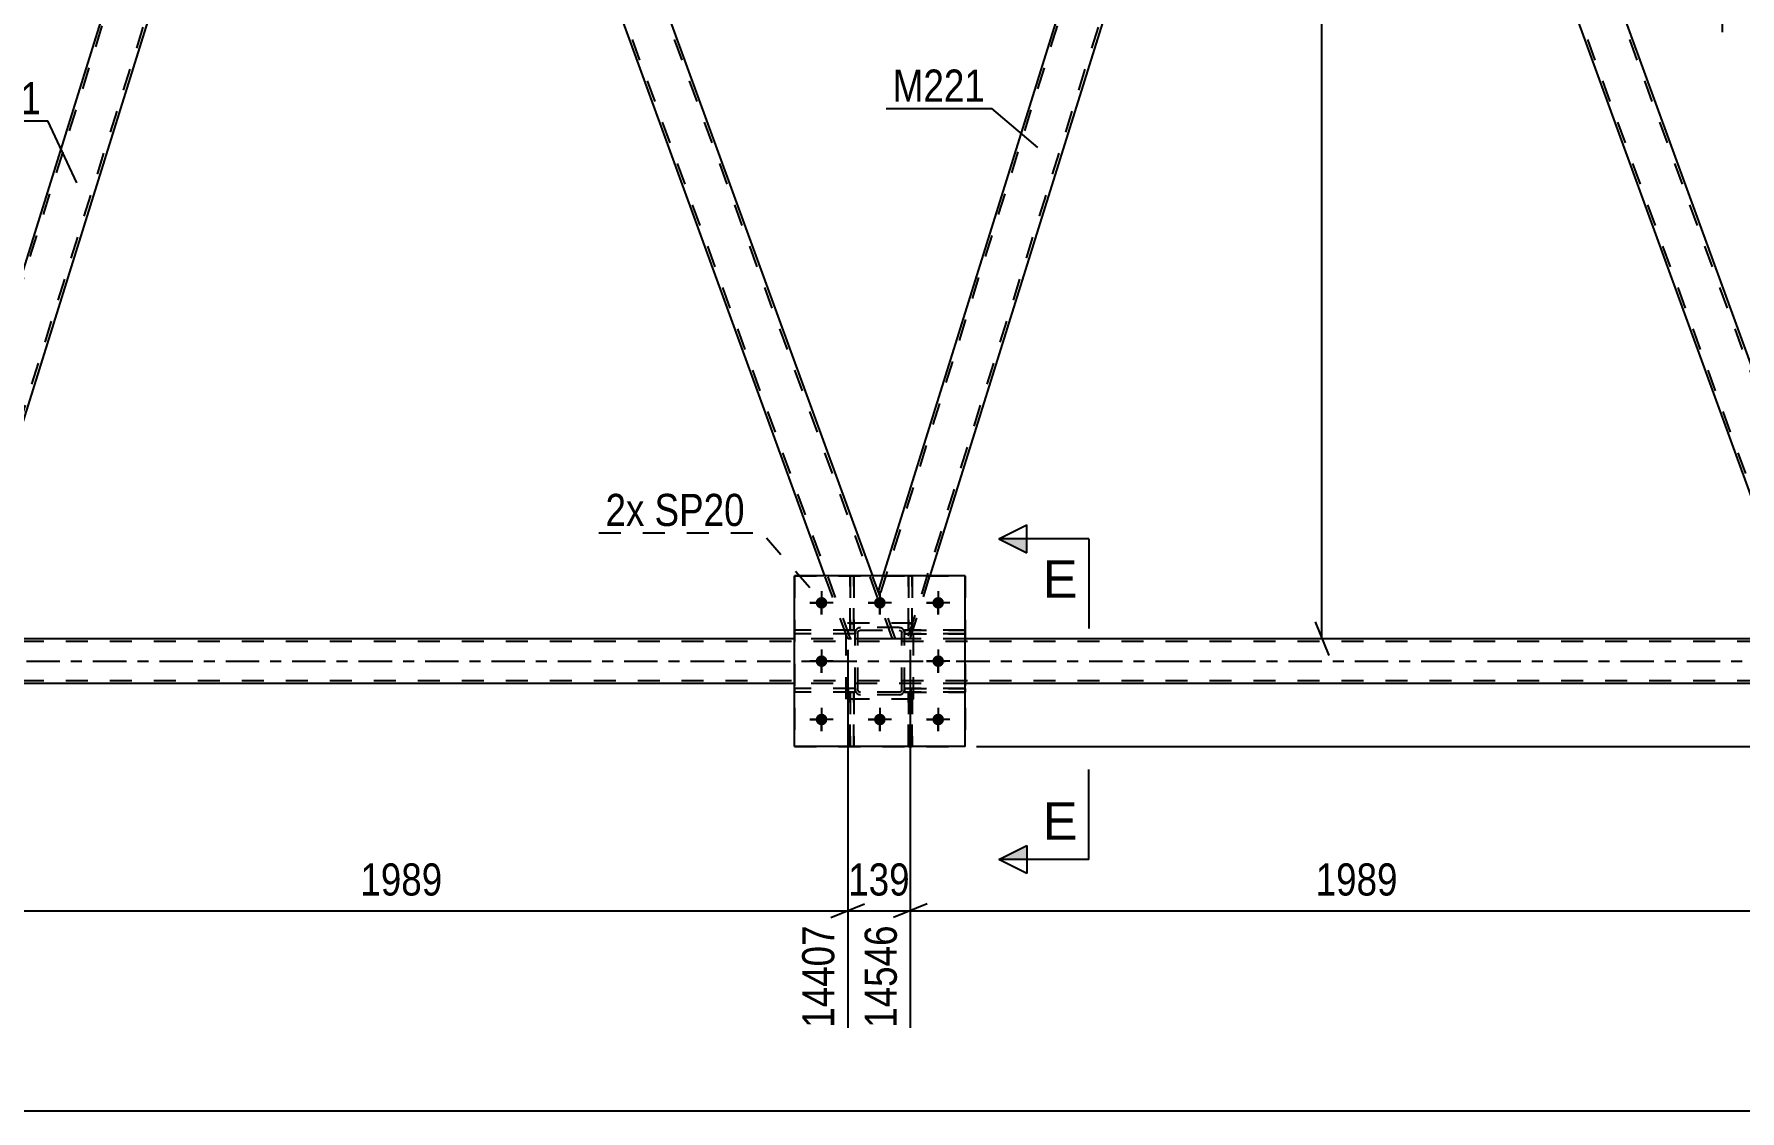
# Model space of a CAD drawing. Header units: millimetres. Extents: x 0 to 841, y 0 to 594.
# Drawn here: x 597.3 to 749.3, y 257.8 to 353.8 of the extents above; entities that cross this region are included whole.
import ezdxf

# ---------------------------------------------------------------- set-up
doc = ezdxf.new("R2010")
doc.units = ezdxf.units.MM
doc.linetypes.add('DXK_LINE_DOT2', pattern=[3.9198, 1.9599, -1.9599])
doc.linetypes.add('DXK_LINE_DOT3', pattern=[5.9187, 2.979, -0.9799, 0.9799, -0.9799])
doc.styles.add('Arial', font='ARIAL.TTF', dxfattribs={"height": 0.2})
doc.styles.add('Arial Narrow', font='ARIALN.TTF', dxfattribs={"height": 0.2})

# ---------------------------------------------------------------- blocks, each defined once
blk = doc.blocks.new('Part-122568519-5179 - 5055')
at = {"color": 7, "linetype": 'DXK_LINE_DOT2'}
for p, q in [((675.23, 300.65), (675.23, 305.5)), ((675.23, 305.5), (675.55, 305.5)), ((675.55, 305.5), (675.55, 300.65)), ((675.23, 301.25), (675.55, 301.25)), ((675.55, 300.65), (675.23, 300.65))]:
    blk.add_line(p, q, dxfattribs=at)
blk = doc.blocks.new('Part-122568519-5220 - 5055')
at = {"color": 7, "linetype": 'DXK_LINE_DOT2'}
for p, q in [((774.57, 299.66), (93.54, 299.66)), ((680.28, 299.9), (665.08, 299.9)), ((774.57, 296.14), (93.54, 296.14)), ((680.28, 295.9), (665.08, 295.9))]:
    blk.add_line(p, q, dxfattribs=at)
at = {"color": 2, "linetype": 'Continuous'}
for p, q in [((665.08, 299.9), (590.26, 299.9)), ((754.95, 299.9), (680.28, 299.9)), ((665.08, 295.9), (510.01, 295.9)), ((774.57, 295.9), (680.28, 295.9))]:
    blk.add_line(p, q, dxfattribs=at)
at = {"color": 7, "linetype": 'DXK_LINE_DOT3'}
blk.add_line((93.54, 297.9), (774.57, 297.9), dxfattribs=at)
blk = doc.blocks.new('Part-122568519-5103 - 5055')
at = {"color": 7, "linetype": 'DXK_LINE_DOT2'}
for p, q in [((670.48, 300.66), (665.08, 300.66)), ((665.08, 300.66), (665.08, 300.34)), ((670.48, 300.34), (665.08, 300.34)), ((669.88, 300.34), (669.88, 300.66)), ((670.48, 300.34), (670.48, 300.66))]:
    blk.add_line(p, q, dxfattribs=at)
blk = doc.blocks.new('Part-122568519-5108 - 5055')
at = {"color": 7, "linetype": 'DXK_LINE_DOT2'}
for p, q in [((674.88, 295.14), (674.88, 295.46)), ((674.88, 295.46), (680.28, 295.46)), ((680.28, 295.14), (674.88, 295.14)), ((675.48, 295.14), (675.48, 295.46)), ((680.28, 295.46), (680.28, 295.14))]:
    blk.add_line(p, q, dxfattribs=at)
blk = doc.blocks.new('Part-122568519-5113 - 5055')
at = {"color": 7, "linetype": 'DXK_LINE_DOT2'}
for p, q in [((665.08, 305.5), (680.28, 305.5)), ((665.08, 305.5), (665.08, 290.3)), ((680.28, 305.5), (680.28, 290.3)), ((665.08, 290.3), (680.28, 290.3))]:
    blk.add_line(p, q, dxfattribs=at)
blk = doc.blocks.new('Bolt-122568519-5223 - 5055')
at = {"color": 1, "linetype": 'Continuous'}
for p, q in [((667.48, 304.14), (667.48, 303.44)), ((672.68, 304.14), (672.68, 303.44)), ((677.88, 304.14), (677.88, 303.44)), ((666.44, 303.1), (667.13, 303.1)), ((667.48, 302.06), (667.48, 302.75)), ((668.52, 303.1), (667.82, 303.1)), ((671.64, 303.1), (672.33, 303.1)), ((672.68, 302.06), (672.68, 302.75)), ((673.72, 303.1), (673.02, 303.1)), ((676.84, 303.1), (677.53, 303.1)), ((677.88, 302.06), (677.88, 302.75)), ((678.92, 303.1), (678.22, 303.1)), ((667.48, 298.94), (667.48, 298.24)), ((677.88, 298.94), (677.88, 298.24)), ((666.44, 297.9), (667.13, 297.9)), ((667.48, 296.86), (667.48, 297.55)), ((668.52, 297.9), (667.82, 297.9)), ((676.84, 297.9), (677.53, 297.9)), ((677.88, 296.86), (677.88, 297.55)), ((678.92, 297.9), (678.22, 297.9)), ((667.48, 293.74), (667.48, 293.04)), ((672.68, 293.74), (672.68, 293.04)), ((677.88, 293.74), (677.88, 293.04)), ((666.44, 292.7), (667.13, 292.7)), ((667.48, 291.66), (667.48, 292.35)), ((668.52, 292.7), (667.82, 292.7)), ((671.64, 292.7), (672.33, 292.7)), ((672.68, 291.66), (672.68, 292.35)), ((673.72, 292.7), (673.02, 292.7)), ((676.84, 292.7), (677.53, 292.7)), ((677.88, 291.66), (677.88, 292.35)), ((678.92, 292.7), (678.22, 292.7))]:
    blk.add_line(p, q, dxfattribs=at)
blk = doc.blocks.new('Part-122568519-5227 - 5055')
at = {"color": 7, "linetype": 'DXK_LINE_DOT2'}
for p, q in [((670.35, 295.13), (670.03, 295.13)), ((670.03, 295.13), (670.03, 290.3)), ((670.35, 290.3), (670.35, 295.13)), ((670.03, 294.53), (670.35, 294.53)), ((670.03, 290.3), (670.35, 290.3))]:
    blk.add_line(p, q, dxfattribs=at)
blk = doc.blocks.new('Part-122568519-5170 - 5055')
at = {"color": 7, "linetype": 'DXK_LINE_DOT2'}
for p, q in [((670.03, 290.3), (670.03, 295.13)), ((670.03, 295.13), (670.35, 295.13)), ((670.35, 295.13), (670.35, 290.3)), ((670.03, 294.53), (670.35, 294.53)), ((670.35, 290.3), (670.03, 290.3))]:
    blk.add_line(p, q, dxfattribs=at)
blk = doc.blocks.new('Part-122568519-5173 - 5055')
at = {"color": 7, "linetype": 'DXK_LINE_DOT2'}
for p, q in [((675.23, 290.3), (675.23, 295.13)), ((675.23, 295.13), (675.55, 295.13)), ((675.55, 295.13), (675.55, 290.3)), ((675.23, 294.53), (675.55, 294.53)), ((675.55, 290.3), (675.23, 290.3))]:
    blk.add_line(p, q, dxfattribs=at)
blk = doc.blocks.new('Part-122568519-5176 - 5055')
at = {"color": 7, "linetype": 'DXK_LINE_DOT2'}
for p, q in [((670.03, 300.65), (670.03, 305.5)), ((670.03, 305.5), (670.35, 305.5)), ((670.35, 305.5), (670.35, 300.65)), ((670.03, 301.25), (670.35, 301.25)), ((670.35, 300.65), (670.03, 300.65))]:
    blk.add_line(p, q, dxfattribs=at)
blk = doc.blocks.new('Bolt-122568519-5224 - 5055')
at = {"linetype": 'Continuous'}
for points in [[(668, 303.1, -1), (666.96, 303.1, -1)], [(673.2, 303.1, -1), (672.16, 303.1, -1)], [(678.4, 303.1, -1), (677.36, 303.1, -1)], [(668, 297.9, -1), (666.96, 297.9, -1)], [(678.4, 297.9, -1), (677.36, 297.9, -1)], [(668, 292.7, -1), (666.96, 292.7, -1)], [(673.2, 292.7, -1), (672.16, 292.7, -1)], [(678.4, 292.7, -1), (677.36, 292.7, -1)]]:
    blk.add_hatch(color=1, dxfattribs=at).paths.add_polyline_path(points)
at = {"color": 1, "linetype": 'Continuous'}
for p, q in [((667.48, 304.14), (667.48, 302.06)), ((672.68, 304.14), (672.68, 302.06)), ((677.88, 304.14), (677.88, 302.06)), ((668.52, 303.1), (666.44, 303.1)), ((673.72, 303.1), (671.64, 303.1)), ((678.92, 303.1), (676.84, 303.1)), ((667.48, 298.94), (667.48, 296.86)), ((677.88, 298.94), (677.88, 296.86)), ((668.52, 297.9), (666.44, 297.9)), ((678.92, 297.9), (676.84, 297.9)), ((667.48, 293.74), (667.48, 291.66)), ((672.68, 293.74), (672.68, 291.66)), ((677.88, 293.74), (677.88, 291.66)), ((668.52, 292.7), (666.44, 292.7)), ((673.72, 292.7), (671.64, 292.7)), ((678.92, 292.7), (676.84, 292.7))]:
    blk.add_line(p, q, dxfattribs=at)
blk = doc.blocks.new('Part-122568519-5248 - 5055')
at = {"color": 2, "linetype": 'Continuous'}
for p, q in [((624.06, 421.78), (587.39, 304.15)), ((625.56, 421.5), (626.96, 417.65)), ((626.96, 417.65), (590.26, 299.9)), ((588.94, 299.9), (587.39, 304.15)), ((588.94, 299.9), (590.26, 299.9))]:
    blk.add_line(p, q, dxfattribs=at)
at = {"color": 7, "linetype": 'DXK_LINE_DOT2'}
for p, q in [((624.35, 421.9), (587.53, 303.78)), ((624.1, 421.9), (624.06, 421.78)), ((625.41, 421.9), (624.1, 421.9)), ((625.56, 421.5), (625.41, 421.9)), ((626.83, 418.02), (590.01, 299.9)), ((589.95, 299.9), (589.99, 299.9)), ((589.99, 299.9), (589.95, 299.9)), ((590.01, 299.9), (589.99, 299.9)), ((589.99, 299.9), (590.01, 299.9))]:
    blk.add_line(p, q, dxfattribs=at)
blk = doc.blocks.new('Part-122568519-5434 - 5055')
at = {"color": 7, "linetype": 'DXK_LINE_DOT2'}
for p, q in [((674.88, 300.34), (674.88, 300.66)), ((674.88, 300.66), (680.28, 300.66)), ((680.28, 300.34), (674.88, 300.34)), ((675.48, 300.34), (675.48, 300.66)), ((680.28, 300.66), (680.28, 300.34))]:
    blk.add_line(p, q, dxfattribs=at)
blk = doc.blocks.new('Part-122568519-5253 - 5055')
at = {"color": 7, "linetype": 'DXK_LINE_DOT2'}
for p, q in [((710.55, 421.9), (714.81, 421.9)), ((712.1, 417.65), (710.55, 421.9)), ((755.21, 299.9), (710.8, 421.9)), ((758.95, 299.9), (714.55, 421.9)), ((714.81, 421.9), (714.95, 421.5)), ((758.89, 299.9), (759.06, 299.9))]:
    blk.add_line(p, q, dxfattribs=at)
at = {"color": 2, "linetype": 'Continuous'}
for p, q in [((759.21, 299.9), (714.95, 421.5)), ((754.95, 299.9), (712.1, 417.65)), ((758.89, 299.9), (754.95, 299.9)), ((759.17, 299.9), (758.89, 299.9)), ((759.21, 299.9), (759.17, 299.9))]:
    blk.add_line(p, q, dxfattribs=at)
blk = doc.blocks.new('Part-122568519-5263 - 5055')
at = {"color": 7, "linetype": 'DXK_LINE_DOT2'}
for p, q in [((709.48, 421.9), (672.66, 303.78)), ((709.23, 421.9), (709.11, 421.5)), ((710.55, 421.9), (709.23, 421.9)), ((710.69, 421.5), (710.55, 421.9)), ((711.96, 418.02), (675.14, 299.9)), ((672.95, 305.5), (672.53, 304.15)), ((674.08, 299.9), (672.53, 304.15)), ((675.39, 299.9), (677.14, 305.5)), ((675.39, 299.9), (674.08, 299.9))]:
    blk.add_line(p, q, dxfattribs=at)
at = {"color": 2, "linetype": 'Continuous'}
for p, q in [((709.11, 421.5), (672.95, 305.5)), ((710.69, 421.5), (712.1, 417.65)), ((712.1, 417.65), (677.14, 305.5))]:
    blk.add_line(p, q, dxfattribs=at)
blk = doc.blocks.new('Part-122568519-5268 - 5055')
at = {"color": 7, "linetype": 'DXK_LINE_DOT2'}
for p, q in [((629.67, 421.9), (625.41, 421.9)), ((626.96, 417.65), (625.41, 421.9)), ((670.07, 299.9), (625.67, 421.9)), ((673.82, 299.9), (629.42, 421.9)), ((629.82, 421.5), (629.67, 421.9)), ((669.82, 299.9), (667.78, 305.5)), ((674.08, 299.9), (672.04, 305.5)), ((674.08, 299.9), (669.82, 299.9))]:
    blk.add_line(p, q, dxfattribs=at)
at = {"color": 2, "linetype": 'Continuous'}
for p, q in [((672.04, 305.5), (629.82, 421.5)), ((667.78, 305.5), (626.96, 417.65))]:
    blk.add_line(p, q, dxfattribs=at)
blk = doc.blocks.new('Part-122568519-5269 - 5055')
at = {"color": 7, "linetype": 'DXK_LINE_DOT2'}
for p, q in [((670.48, 300.42), (670.51, 300.6)), ((670.51, 300.6), (670.48, 300.42)), ((670.48, 295.38), (670.48, 300.42)), ((670.72, 300.42), (670.73, 300.51)), ((670.72, 295.38), (670.72, 300.42)), ((670.73, 300.51), (670.79, 300.59)), ((670.77, 300.86), (670.96, 300.9)), ((670.96, 300.9), (670.77, 300.86)), ((670.79, 300.59), (670.86, 300.64)), ((670.86, 300.64), (670.96, 300.66)), ((674.4, 300.9), (670.96, 300.9)), ((670.96, 300.66), (674.4, 300.66)), ((674.4, 300.9), (674.58, 300.86)), ((674.58, 300.86), (674.4, 300.9)), ((674.4, 300.66), (674.49, 300.64)), ((674.49, 300.64), (674.57, 300.59)), ((674.57, 300.59), (674.62, 300.51)), ((674.62, 300.51), (674.64, 300.42)), ((674.64, 295.38), (674.64, 300.42)), ((674.84, 300.6), (674.88, 300.42)), ((674.88, 300.42), (674.84, 300.6)), ((674.88, 295.38), (674.88, 300.42)), ((670.51, 295.19), (670.48, 295.38)), ((670.48, 295.38), (670.51, 295.19)), ((670.73, 295.28), (670.72, 295.38)), ((670.79, 295.21), (670.73, 295.28)), ((670.96, 294.9), (670.77, 294.93)), ((670.77, 294.93), (670.96, 294.9)), ((670.86, 295.15), (670.79, 295.21)), ((670.96, 295.14), (670.86, 295.15)), ((674.4, 295.14), (670.96, 295.14)), ((674.49, 295.15), (674.4, 295.14)), ((674.58, 294.93), (674.4, 294.9)), ((674.4, 294.9), (674.58, 294.93)), ((674.57, 295.21), (674.49, 295.15)), ((674.62, 295.28), (674.57, 295.21)), ((674.64, 295.38), (674.62, 295.28)), ((674.88, 295.38), (674.84, 295.19)), ((674.84, 295.19), (674.88, 295.38)), ((674.4, 294.9), (670.96, 294.9))]:
    blk.add_line(p, q, dxfattribs=at)
at = {"color": 7, "linetype": 'DXK_LINE_DOT3'}
blk.add_line((672.68, 297.9), (672.68, 297.9), dxfattribs=at)
at = {"color": 7, "linetype": 'DXK_LINE_DOT2'}
for centre, start, end in [((670.96, 300.42), 112.5, 157.5), ((670.96, 300.42), 112.5, 157.5), ((674.4, 300.42), 22.5, 67.5), ((674.4, 300.42), 22.5, 67.5), ((670.96, 295.38), 202.5, 247.5), ((670.96, 295.38), 202.5, 247.5), ((674.4, 295.38), 292.5, 337.5), ((674.4, 295.38), 292.5, 337.5)]:
    blk.add_arc(centre, 0.48, start, end, dxfattribs=at)
blk = doc.blocks.new('Part-122568519-5270 - 5055')
at = {"color": 7, "linetype": 'DXK_LINE_DOT2'}
for p, q in [((675.68, 301.3), (669.68, 301.3)), ((669.68, 294.5), (669.68, 301.3)), ((675.68, 294.5), (675.68, 301.3)), ((675.68, 294.5), (669.68, 294.5))]:
    blk.add_line(p, q, dxfattribs=at)
blk = doc.blocks.new('Part-122568519-5271 - 5055')
at = {"color": 7, "linetype": 'DXK_LINE_DOT2'}
for p, q in [((675.68, 301.3), (669.68, 301.3)), ((669.68, 294.5), (669.68, 301.3)), ((675.68, 294.5), (675.68, 301.3)), ((675.68, 294.5), (669.68, 294.5))]:
    blk.add_line(p, q, dxfattribs=at)
blk = doc.blocks.new('Part-122568519-5287 - 5055')
at = {"color": 7, "linetype": 'DXK_LINE_DOT2'}
for p, q in [((670.48, 300.42), (670.51, 300.6)), ((670.51, 300.6), (670.48, 300.42)), ((670.48, 295.38), (670.48, 300.42)), ((670.72, 300.42), (670.73, 300.51)), ((670.72, 295.38), (670.72, 300.42)), ((670.73, 300.51), (670.79, 300.59)), ((670.77, 300.86), (670.96, 300.9)), ((670.96, 300.9), (670.77, 300.86)), ((670.79, 300.59), (670.86, 300.64)), ((670.86, 300.64), (670.96, 300.66)), ((674.4, 300.9), (670.96, 300.9)), ((670.96, 300.66), (674.4, 300.66)), ((674.4, 300.9), (674.58, 300.86)), ((674.58, 300.86), (674.4, 300.9)), ((674.4, 300.66), (674.49, 300.64)), ((674.49, 300.64), (674.57, 300.59)), ((674.57, 300.59), (674.62, 300.51)), ((674.62, 300.51), (674.64, 300.42)), ((674.64, 295.38), (674.64, 300.42)), ((674.84, 300.6), (674.88, 300.42)), ((674.88, 300.42), (674.84, 300.6)), ((674.88, 295.38), (674.88, 300.42)), ((670.51, 295.19), (670.48, 295.38)), ((670.48, 295.38), (670.51, 295.19)), ((670.73, 295.28), (670.72, 295.38)), ((670.79, 295.21), (670.73, 295.28)), ((670.96, 294.9), (670.77, 294.93)), ((670.77, 294.93), (670.96, 294.9)), ((670.86, 295.15), (670.79, 295.21)), ((670.96, 295.14), (670.86, 295.15)), ((674.4, 295.14), (670.96, 295.14)), ((674.49, 295.15), (674.4, 295.14)), ((674.58, 294.93), (674.4, 294.9)), ((674.4, 294.9), (674.58, 294.93)), ((674.57, 295.21), (674.49, 295.15)), ((674.62, 295.28), (674.57, 295.21)), ((674.64, 295.38), (674.62, 295.28)), ((674.88, 295.38), (674.84, 295.19)), ((674.84, 295.19), (674.88, 295.38)), ((674.4, 294.9), (670.96, 294.9))]:
    blk.add_line(p, q, dxfattribs=at)
at = {"color": 7, "linetype": 'DXK_LINE_DOT3'}
blk.add_line((672.68, 297.9), (672.68, 297.9), dxfattribs=at)
at = {"color": 7, "linetype": 'DXK_LINE_DOT2'}
for centre, start, end in [((670.96, 300.42), 112.5, 157.5), ((670.96, 300.42), 112.5, 157.5), ((674.4, 300.42), 22.5, 67.5), ((674.4, 300.42), 22.5, 67.5), ((670.96, 295.38), 202.5, 247.5), ((670.96, 295.38), 202.5, 247.5), ((674.4, 295.38), 292.5, 337.5), ((674.4, 295.38), 292.5, 337.5)]:
    blk.add_arc(centre, 0.48, start, end, dxfattribs=at)
blk = doc.blocks.new('Part-122568519-5314 - 5055')
at = {"color": 7, "linetype": 'DXK_LINE_DOT2'}
for p, q in [((670.48, 295.46), (665.08, 295.46)), ((665.08, 295.46), (665.08, 295.14)), ((670.48, 295.14), (665.08, 295.14)), ((669.88, 295.14), (669.88, 295.46)), ((670.48, 295.14), (670.48, 295.46))]:
    blk.add_line(p, q, dxfattribs=at)
blk = doc.blocks.new('Part-122568519-5321 - 5055')
at = {"color": 7, "linetype": 'DXK_LINE_DOT2'}
for p, q in [((670.48, 300.66), (665.08, 300.66)), ((665.08, 300.34), (665.08, 300.66)), ((670.48, 300.34), (665.08, 300.34)), ((669.88, 300.34), (669.88, 300.66)), ((670.48, 300.66), (670.48, 300.34))]:
    blk.add_line(p, q, dxfattribs=at)
blk = doc.blocks.new('Part-122568519-5322 - 5055')
at = {"color": 7, "linetype": 'DXK_LINE_DOT2'}
for p, q in [((670.48, 295.46), (665.08, 295.46)), ((665.08, 295.14), (665.08, 295.46)), ((670.48, 295.14), (665.08, 295.14)), ((669.88, 295.14), (669.88, 295.46)), ((670.48, 295.46), (670.48, 295.14))]:
    blk.add_line(p, q, dxfattribs=at)
blk = doc.blocks.new('Part-122568519-5325 - 5055')
at = {"color": 2, "linetype": 'Continuous'}
blk.add_line((675.55, 305.5), (675.23, 305.5), dxfattribs=at)
at = {"color": 7, "linetype": 'DXK_LINE_DOT2'}
for p, q in [((675.23, 305.5), (675.23, 300.65)), ((675.55, 300.65), (675.55, 305.5)), ((675.23, 301.25), (675.55, 301.25)), ((675.23, 300.65), (675.55, 300.65))]:
    blk.add_line(p, q, dxfattribs=at)
blk = doc.blocks.new('Part-122568519-5328 - 5055')
at = {"color": 2, "linetype": 'Continuous'}
blk.add_line((670.35, 305.5), (670.03, 305.5), dxfattribs=at)
at = {"color": 7, "linetype": 'DXK_LINE_DOT2'}
for p, q in [((670.03, 305.5), (670.03, 300.65)), ((670.35, 300.65), (670.35, 305.5)), ((670.03, 301.25), (670.35, 301.25)), ((670.03, 300.65), (670.35, 300.65))]:
    blk.add_line(p, q, dxfattribs=at)
blk = doc.blocks.new('Part-122568519-5331 - 5055')
at = {"color": 7, "linetype": 'DXK_LINE_DOT2'}
for p, q in [((675.55, 295.13), (675.23, 295.13)), ((675.23, 295.13), (675.23, 290.3)), ((675.55, 290.3), (675.55, 295.13)), ((675.23, 294.53), (675.55, 294.53)), ((675.23, 290.3), (675.55, 290.3))]:
    blk.add_line(p, q, dxfattribs=at)
blk = doc.blocks.new('Part-122568519-5332 - 5055')
at = {"color": 7, "linetype": 'DXK_LINE_DOT2'}
for p, q in [((680.28, 300.66), (674.88, 300.66)), ((674.88, 300.66), (674.88, 300.34)), ((674.88, 300.34), (680.28, 300.34)), ((675.48, 300.34), (675.48, 300.66)), ((680.28, 300.34), (680.28, 300.66))]:
    blk.add_line(p, q, dxfattribs=at)
blk = doc.blocks.new('Part-122568519-5433 - 5055')
at = {"color": 2, "linetype": 'Continuous'}
for p, q in [((680.28, 305.5), (665.08, 305.5)), ((665.08, 290.3), (665.08, 305.5)), ((680.28, 290.3), (680.28, 305.5)), ((680.28, 290.3), (665.08, 290.3))]:
    blk.add_line(p, q, dxfattribs=at)
blk = doc.blocks.new('Part-122568519-5439 - 5055')
at = {"color": 7, "linetype": 'DXK_LINE_DOT2'}
for p, q in [((680.28, 295.46), (674.88, 295.46)), ((674.88, 295.46), (674.88, 295.14)), ((674.88, 295.14), (680.28, 295.14)), ((675.48, 295.14), (675.48, 295.46)), ((680.28, 295.14), (680.28, 295.46))]:
    blk.add_line(p, q, dxfattribs=at)
blk = doc.blocks.new('StraightDimension-122568519-5876 - 5055')
at = {"color": 7, "linetype": 'Continuous'}
for p, q in [((810.94, 433.2), (809.74, 436.2)), ((745.46, 434.7), (812.74, 434.7)), ((810.34, 290.3), (810.34, 434.7)), ((809.74, 291.8), (810.94, 288.8)), ((681.28, 290.3), (812.74, 290.3))]:
    blk.add_line(p, q, dxfattribs=at)
at = {"color": 0}
blk.add_wipeout([(809.59, 366.75), (805.39, 366.75), (805.39, 358.24), (809.59, 358.24)], dxfattribs=at)
at = {"color": 3, "style": 'Arial Narrow'}
blk.add_text('3610', height=2.863, rotation=90.0002, dxfattribs=at).set_placement((808.99, 358.84))
blk = doc.blocks.new('StraightDimension-122568519-6405 - 5055')
at = {"color": 7, "linetype": 'Continuous'}
blk.add_line((47.04, 257.81), (791.19, 257.81), dxfattribs=at)
blk = doc.blocks.new('StraightDimension-122568519-6625 - 5055')
at = {"color": 7, "linetype": 'Continuous'}
for p, q in [((669.82, 298.9), (669.82, 265.22)), ((675.39, 298.9), (675.39, 265.22)), ((668.32, 275.06), (671.32, 276.26)), ((669.82, 275.66), (675.39, 275.66)), ((676.89, 276.26), (673.89, 275.06))]:
    blk.add_line(p, q, dxfattribs=at)
at = {"color": 0}
blk.add_wipeout([(675.95, 276.41), (675.95, 280.61), (669.26, 280.61), (669.26, 276.41)], dxfattribs=at)
at = {"color": 0, "linetype": 'Continuous'}
blk.add_wipeout([(674.79, 274.96), (670.59, 274.96), (670.59, 264.62), (674.79, 264.62)], dxfattribs=at)
at = {"color": 3, "style": 'Arial Narrow'}
blk.add_text('139', height=2.863, dxfattribs=at).set_placement((669.86, 277.01))
at = {"color": 3, "linetype": 'Continuous', "style": 'Arial Narrow'}
blk.add_text('14546', height=2.863, rotation=90.0002, dxfattribs=at).set_placement((674.19, 265.22))
blk = doc.blocks.new('StraightDimension-122568519-6202 - 5055')
at = {"color": 7, "linetype": 'Continuous'}
for p, q in [((712.68, 420.4), (711.48, 423.4)), ((719.36, 421.9), (709.23, 421.9)), ((712.08, 299.9), (712.08, 421.9)), ((711.48, 301.4), (712.68, 298.4)), ((719.36, 299.9), (709.23, 299.9))]:
    blk.add_line(p, q, dxfattribs=at)
at = {"color": 0}
blk.add_wipeout([(711.33, 365.16), (707.13, 365.16), (707.13, 356.64), (711.33, 356.64)], dxfattribs=at)
at = {"color": 3, "style": 'Arial Narrow'}
blk.add_text('3050', height=2.863, rotation=90.0002, dxfattribs=at).set_placement((710.73, 357.24))
blk = doc.blocks.new('StraightDimension-122568519-6394 - 5055')
at = {"color": 7, "linetype": 'Continuous'}
for p, q in [((747.76, 420.9), (747.76, 353.98)), ((790.55, 300.9), (790.55, 359.23)), ((749.26, 356.98), (746.26, 355.78)), ((747.76, 356.38), (790.55, 356.38)), ((789.05, 355.78), (792.05, 356.98))]:
    blk.add_line(p, q, dxfattribs=at)
at = {"color": 0}
blk.add_wipeout([(773.41, 357.13), (773.41, 361.33), (764.9, 361.33), (764.9, 357.13)], dxfattribs=at)
at = {"color": 3, "style": 'Arial Narrow'}
blk.add_text('1427', height=2.863, dxfattribs=at).set_placement((765.5, 357.73))
blk = doc.blocks.new('StraightDimension-122568519-6606 - 5055')
at = {"color": 7, "linetype": 'Continuous'}
for p, q in [((590.26, 298.9), (590.26, 265.22)), ((669.82, 298.9), (669.82, 265.22)), ((591.76, 276.26), (588.76, 275.06)), ((590.26, 275.66), (669.82, 275.66)), ((668.32, 275.06), (671.32, 276.26))]:
    blk.add_line(p, q, dxfattribs=at)
at = {"color": 0}
blk.add_wipeout([(634.3, 276.41), (634.3, 280.61), (625.78, 280.61), (625.78, 276.41)], dxfattribs=at)
at = {"color": 0, "linetype": 'Continuous'}
blk.add_wipeout([(669.22, 274.96), (665.02, 274.96), (665.02, 264.62), (669.22, 264.62)], dxfattribs=at)
at = {"color": 3, "style": 'Arial Narrow'}
blk.add_text('1989', height=2.863, dxfattribs=at).set_placement((626.38, 277.01))
at = {"color": 3, "linetype": 'Continuous', "style": 'Arial Narrow'}
blk.add_text('14407', height=2.863, rotation=90.0002, dxfattribs=at).set_placement((668.62, 265.22))
blk = doc.blocks.new('StraightDimension-122568519-6644 - 5055')
at = {"color": 7, "linetype": 'Continuous'}
for p, q in [((675.39, 298.9), (675.39, 265.22)), ((754.95, 298.9), (754.95, 265.22)), ((676.89, 276.26), (673.89, 275.06)), ((675.39, 275.66), (754.95, 275.66)), ((753.45, 275.06), (756.45, 276.26))]:
    blk.add_line(p, q, dxfattribs=at)
at = {"color": 0}
blk.add_wipeout([(719.43, 276.41), (719.43, 280.61), (710.92, 280.61), (710.92, 276.41)], dxfattribs=at)
at = {"color": 0, "linetype": 'Continuous'}
blk.add_wipeout([(754.35, 274.96), (750.15, 274.96), (750.15, 264.62), (754.35, 264.62)], dxfattribs=at)
at = {"color": 3, "style": 'Arial Narrow'}
blk.add_text('1989', height=2.863, dxfattribs=at).set_placement((711.52, 277.01))
at = {"color": 3, "linetype": 'Continuous', "style": 'Arial Narrow'}
blk.add_text('16535', height=2.863, rotation=90.0002, dxfattribs=at).set_placement((753.75, 265.22))
blk = doc.blocks.new('Mark-122568519-5244 - 5055')
at = {"color": 0}
blk.add_wipeout([(597.93, 346.65), (597.93, 349.65), (589.71, 349.65), (589.71, 346.65)], dxfattribs=at)
blk.add_wipeout([(597.93, 346.65), (597.93, 349.65), (589.71, 349.65), (589.71, 346.65)], dxfattribs=at)
at = {"color": 30, "linetype": 'Continuous'}
for p in [(589.11, 346.05), (601.12, 340.54)]:
    blk.add_line(p, (598.53, 346.05), dxfattribs=at)
at = {"color": 3, "style": 'Arial Narrow'}
blk.add_text('M221', height=2.863, dxfattribs=at).set_placement((589.71, 346.65))
blk = doc.blocks.new('MarkSet-122568519-6935 - 5055')
at = {"color": 30, "linetype": 'DXK_LINE_DOT2'}
blk.add_line((666.44, 304.43), (662.14, 309.35), dxfattribs=at)
at = {"color": 0}
for points in [[(651.7, 309.95), (651.7, 312.95), (648.23, 312.95), (648.23, 309.95)], [(660.64, 309.95), (660.64, 312.95), (652.6, 312.95), (652.6, 309.95)]]:
    blk.add_wipeout(points, dxfattribs=at)
for points in [[(651.7, 309.95), (651.7, 312.95), (648.23, 312.95), (648.23, 309.95)], [(660.64, 309.95), (660.64, 312.95), (652.6, 312.95), (652.6, 309.95)]]:
    blk.add_wipeout(points, dxfattribs=at)
at = {"color": 30, "linetype": 'DXK_LINE_DOT2'}
blk.add_line((647.63, 309.35), (662.14, 309.35), dxfattribs=at)
at = {"color": 3, "style": 'Arial Narrow'}
for s, p in [('2x', (648.23, 309.95)), ('SP20', (652.6, 309.95))]:
    blk.add_text(s, height=2.863, dxfattribs=at).set_placement(p)
blk = doc.blocks.new('Mark-122568519-5259 - 5055')
at = {"color": 0}
blk.add_wipeout([(682.05, 347.77), (682.05, 350.77), (673.83, 350.77), (673.83, 347.77)], dxfattribs=at)
blk.add_wipeout([(682.05, 347.77), (682.05, 350.77), (673.83, 350.77), (673.83, 347.77)], dxfattribs=at)
at = {"color": 30, "linetype": 'Continuous'}
for p in [(673.23, 347.17), (686.77, 343.7)]:
    blk.add_line(p, (682.65, 347.17), dxfattribs=at)
at = {"color": 3, "style": 'Arial Narrow'}
blk.add_text('M221', height=2.863, dxfattribs=at).set_placement((673.83, 347.77))
blk = doc.blocks.new('SectionMark-122568519-6742 - 5055')
at = {"linetype": 'Continuous'}
for points in [[(685.79, 308.8), (685.79, 307.55), (683.29, 308.8)], [(685.79, 281.48), (685.79, 280.23), (683.29, 280.23)]]:
    blk.add_hatch(color=6, dxfattribs=at).paths.add_polyline_path(points)
at = {"color": 6, "linetype": 'Continuous'}
for p, q in [((683.29, 308.8), (685.79, 310.05)), ((691.29, 308.8), (683.29, 308.8)), ((683.29, 308.8), (685.79, 307.55)), ((685.79, 307.55), (685.79, 310.05)), ((691.29, 308.8), (691.29, 300.8)), ((691.29, 280.23), (691.29, 288.23)), ((683.29, 280.23), (685.79, 281.48)), ((685.79, 281.48), (685.79, 278.98)), ((691.29, 280.23), (683.29, 280.23)), ((685.79, 278.98), (683.29, 280.23))]:
    blk.add_line(p, q, dxfattribs=at)
at = {"color": 0, "linetype": 'Continuous'}
for points in [[(690.29, 303.55), (690.29, 307.05), (687.18, 307.05), (687.18, 303.55)], [(690.29, 281.98), (690.29, 285.48), (687.18, 285.48), (687.18, 281.98)]]:
    blk.add_wipeout(points, dxfattribs=at)
at = {"color": 3, "linetype": 'Continuous', "style": 'Arial'}
for p in [(687.18, 303.55), (687.18, 281.98)]:
    blk.add_text('E', height=3.34, dxfattribs=at).set_placement(p)

msp = doc.modelspace()

# ---------------------------------------------------------------- block references
for name in ['Part-122568519-5248 - 5055', 'Part-122568519-5268 - 5055', 'Part-122568519-5263 - 5055', 'Part-122568519-5253 - 5055', 'Part-122568519-5113 - 5055', 'Part-122568519-5433 - 5055', 'Bolt-122568519-5223 - 5055', 'Bolt-122568519-5224 - 5055', 'Part-122568519-5176 - 5055', 'Part-122568519-5328 - 5055', 'Part-122568519-5179 - 5055', 'Part-122568519-5325 - 5055', 'Part-122568519-5270 - 5055', 'Part-122568519-5271 - 5055', 'Part-122568519-5220 - 5055', 'Part-122568519-5103 - 5055', 'Part-122568519-5321 - 5055', 'Part-122568519-5269 - 5055', 'Part-122568519-5287 - 5055', 'Part-122568519-5434 - 5055', 'Part-122568519-5332 - 5055', 'Part-122568519-5314 - 5055', 'Part-122568519-5322 - 5055', 'Part-122568519-5227 - 5055', 'Part-122568519-5170 - 5055', 'Part-122568519-5108 - 5055', 'Part-122568519-5439 - 5055', 'Part-122568519-5173 - 5055', 'Part-122568519-5331 - 5055']:
    msp.add_blockref(name, (0, 0))

# ---------------------------------------------------------------- next in the draw order: block references
msp.add_blockref('StraightDimension-122568519-5876 - 5055', (0, 0))

# ---------------------------------------------------------------- next in the draw order: block references
msp.add_blockref('StraightDimension-122568519-6405 - 5055', (0, 0))

# ---------------------------------------------------------------- next in the draw order: block references
for name in ['StraightDimension-122568519-6202 - 5055', 'StraightDimension-122568519-6394 - 5055', 'Mark-122568519-5259 - 5055', 'Mark-122568519-5244 - 5055', 'MarkSet-122568519-6935 - 5055', 'StraightDimension-122568519-6625 - 5055']:
    msp.add_blockref(name, (0, 0))

# ---------------------------------------------------------------- next in the draw order: block references
for name in ['StraightDimension-122568519-6606 - 5055', 'StraightDimension-122568519-6644 - 5055']:
    msp.add_blockref(name, (0, 0))

# ---------------------------------------------------------------- next in the draw order: block references
msp.add_blockref('SectionMark-122568519-6742 - 5055', (0, 0))

doc.saveas('drawing.dxf')
